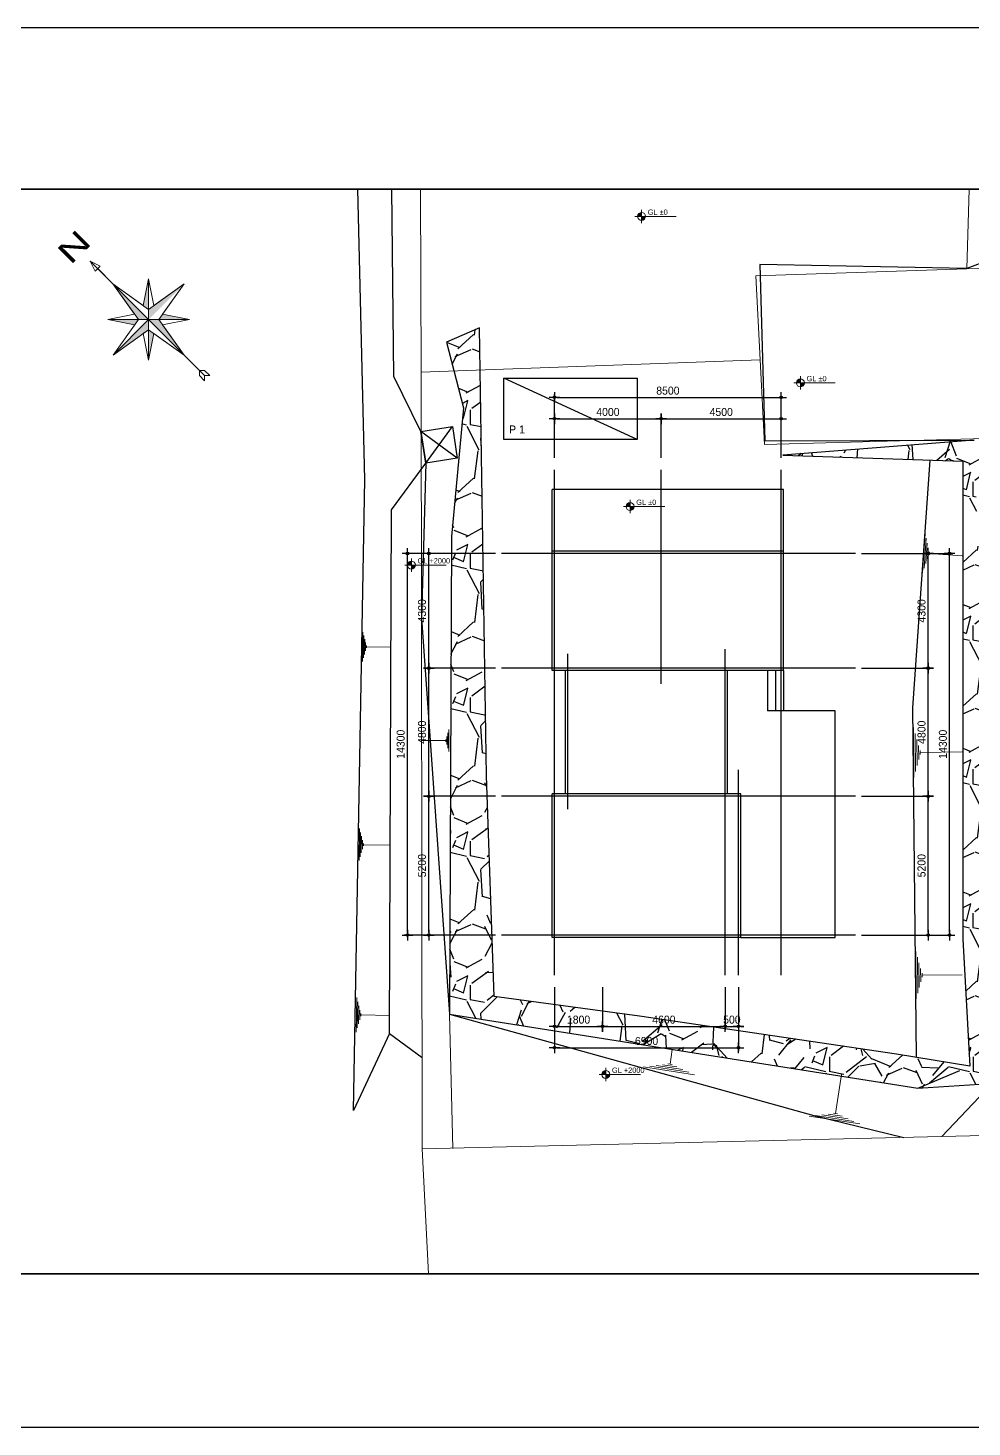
# Model space of a CAD drawing. Header units: millimetres. Extents: x 2237537 to 2823092, y 532110 to 734861.
# Drawn here: x 2569275 to 2604680, y 682425 to 734861 of the extents above; entities that cross this region are included whole.
import ezdxf
from ezdxf.lldxf.tags import DXFTag

# ---------------------------------------------------------------- set-up
doc = ezdxf.new("R2010")
doc.units = ezdxf.units.MM
doc.header["$LTSCALE"] = 300
doc.header["$MEASUREMENT"] = 0
doc.layers.get('0').update_dxf_attribs({"lineweight": 0})
for name, color, linetype in [('6', 6, 'Continuous'), ("A'_CWAL", 2, 'Continuous'), ('A-CAR', 9, 'Continuous'), ('CEN', 1, 'CEN'), ('DIM', 7, 'Continuous'), ('FORM', 4, 'Continuous'), ('LINE', 7, 'Continuous'), ('WID', 4, 'Continuous'), ('건물', 4, 'Continuous')]:
    doc.layers.add(name, color=color, linetype=linetype)
doc.layers.add('지적선', color=1, linetype='Continuous', lineweight=13)
doc.layers.add('타이틀글자', color=7, linetype='Continuous', lineweight=13)
doc.styles.add('RXHS', font='Expo M.ttf')
doc.styles.get("Standard").update_dxf_attribs({"font": 'Expo M.ttf'})
doc.styles.add('울릉도', font='Expo M.ttf')
doc.styles.add('휴먼세엑스포', font='Dotum.ttf')
tags = doc.linetypes.add('CEN', pattern=[62, 60, -1, 0, -1]).pattern_tags.tags
tags[10:11] = [DXFTag(74, 4), DXFTag(75, 0), DXFTag(340, '0'), DXFTag(46, 1.0), DXFTag(50, 0.0), DXFTag(44, 0.0), DXFTag(45, 0.0)]
tags[8:9] = [DXFTag(74, 4), DXFTag(75, 0), DXFTag(340, '0'), DXFTag(46, 1.0), DXFTag(50, 0.0), DXFTag(44, 0.0), DXFTag(45, 0.0)]
tags[6:7] = [DXFTag(74, 4), DXFTag(75, 0), DXFTag(340, '0'), DXFTag(46, 1.0), DXFTag(50, 0.0), DXFTag(44, 0.0), DXFTag(45, 0.0)]
tags[4:5] = [DXFTag(74, 4), DXFTag(75, 0), DXFTag(340, '0'), DXFTag(46, 1.0), DXFTag(50, 0.0), DXFTag(44, 0.0), DXFTag(45, 0.0)]
doc.dimstyles.new('CPDIM1', dxfattribs={"dimtxt": 3, "dimasz": 1, "dimexe": 1.25, "dimexo": 1, "dimgap": 1, "dimtad": 1, "dimdec": 0, "dimzin": 1, "dimdsep": 46, "dimtxsty": '휴먼세엑스포', "dimblk1": 'Z_DOT', "dimblk2": 'Z_DOT', "dimsah": 1, "dimcen": 2.5, "dimadec": 0, "dimazin": 0, "dimtfac": 1, "dimtdec": 0, "dimtix": 1, "dimtmove": 2, "dimatfit": 3, "dimldrblk": 'Z_DOT', "dimfxl": 1, "dimtolj": 1, "dimtzin": 1, "dimarcsym": 0})

# ---------------------------------------------------------------- blocks, each defined once
blk = doc.blocks.new('Z_DOT')
at = {"layer": 'DIM', "color": 7}
for p, q in [((-2, 0), (2, 0)), ((0, -2), (0, 2))]:
    blk.add_line(p, q, dxfattribs=at)
for radius in [0.5, 0.25]:
    blk.add_circle((0, 0), radius, dxfattribs=at)
blk = doc.blocks.new('*D315')
at = {"layer": 'DEFPOINTS', "color": 0}
for p in [(2584303, 706065), (2586903, 706065), (2586903, 700865)]:
    blk.add_point(p, dxfattribs=at)
at = {"layer": 'DIM', "color": 0, "lineweight": -2}
for p, q in [((2586803, 706065), (2584178, 706065)), ((2584303, 700965), (2584303, 705965)), ((2586803, 700865), (2584178, 700865))]:
    blk.add_line(p, q, dxfattribs=at)
at = {"layer": 'DIM', "color": 0, "lineweight": -2, "xscale": 100, "yscale": 100, "zscale": 100}
for p, rotation in [((2584303, 706065), 90), ((2584303, 700865), 270)]:
    blk.add_blockref('Z_DOT', p, dxfattribs=dict(at, rotation=rotation))
at = {"layer": 'DIM', "color": 0, "insert": (2584053, 703465), "char_height": 300, "attachment_point": 5, "rotation": 90, "style": '휴먼세엑스포'}
blk.add_mtext('\\A1;5200', dxfattribs=at)
blk = doc.blocks.new('*D316')
at = {"layer": 'DEFPOINTS', "color": 0}
for p in [(2583503, 715165), (2586903, 715165), (2586903, 700865)]:
    blk.add_point(p, dxfattribs=at)
at = {"layer": 'DIM', "color": 0, "lineweight": -2}
for p, q in [((2586803, 715165), (2583378, 715165)), ((2583503, 700965), (2583503, 715065)), ((2586803, 700865), (2583378, 700865))]:
    blk.add_line(p, q, dxfattribs=at)
at = {"layer": 'DIM', "color": 0, "lineweight": -2, "xscale": 100, "yscale": 100, "zscale": 100}
for p, rotation in [((2583503, 715165), 90), ((2583503, 700865), 270)]:
    blk.add_blockref('Z_DOT', p, dxfattribs=dict(at, rotation=rotation))
at = {"layer": 'DIM', "color": 0, "insert": (2583253, 708015), "char_height": 300, "attachment_point": 5, "rotation": 90, "style": '휴먼세엑스포'}
blk.add_mtext('\\A1;14300', dxfattribs=at)
blk = doc.blocks.new('*D317')
at = {"layer": 'DEFPOINTS', "color": 0}
for p in [(2589024, 699012), (2595924, 699012), (2595924, 696642)]:
    blk.add_point(p, dxfattribs=at)
at = {"layer": 'DIM', "color": 0, "lineweight": -2}
for p, q in [((2589024, 698912), (2589024, 696517)), ((2595924, 698912), (2595924, 696517)), ((2589124, 696642), (2595824, 696642))]:
    blk.add_line(p, q, dxfattribs=at)
at = {"layer": 'DIM', "color": 0, "lineweight": -2, "xscale": 100, "yscale": 100, "zscale": 100, "rotation": 180}
blk.add_blockref('Z_DOT', (2589024, 696642), dxfattribs=at)
at = {"layer": 'DIM', "color": 0, "lineweight": -2, "xscale": 100, "yscale": 100, "zscale": 100}
blk.add_blockref('Z_DOT', (2595924, 696642), dxfattribs=at)
at = {"layer": 'DIM', "color": 0, "insert": (2592474, 696892), "char_height": 300, "attachment_point": 5, "style": '휴먼세엑스포'}
blk.add_mtext('\\A1;6900', dxfattribs=at)
blk = doc.blocks.new('*D318')
at = {"layer": 'DEFPOINTS', "color": 0}
for p in [(2589024, 699012), (2590824, 699012), (2590824, 697442)]:
    blk.add_point(p, dxfattribs=at)
at = {"layer": 'DIM', "color": 0, "lineweight": -2}
for p, q in [((2589024, 698912), (2589024, 697317)), ((2590824, 698912), (2590824, 697317)), ((2589124, 697442), (2590724, 697442))]:
    blk.add_line(p, q, dxfattribs=at)
at = {"layer": 'DIM', "color": 0, "lineweight": -2, "xscale": 100, "yscale": 100, "zscale": 100, "rotation": 180}
blk.add_blockref('Z_DOT', (2589024, 697442), dxfattribs=at)
at = {"layer": 'DIM', "color": 0, "lineweight": -2, "xscale": 100, "yscale": 100, "zscale": 100}
blk.add_blockref('Z_DOT', (2590824, 697442), dxfattribs=at)
at = {"layer": 'DIM', "color": 0, "insert": (2589924, 697692), "char_height": 300, "attachment_point": 5, "style": '휴먼세엑스포'}
blk.add_mtext('\\A1;1800', dxfattribs=at)
blk = doc.blocks.new('*D319')
at = {"layer": 'DEFPOINTS', "color": 0}
for p in [(2584303, 715165), (2586903, 715165), (2586903, 710865)]:
    blk.add_point(p, dxfattribs=at)
at = {"layer": 'DIM', "color": 0, "lineweight": -2}
for p, q in [((2586803, 715165), (2584178, 715165)), ((2584303, 710965), (2584303, 715065)), ((2586803, 710865), (2584178, 710865))]:
    blk.add_line(p, q, dxfattribs=at)
at = {"layer": 'DIM', "color": 0, "lineweight": -2, "xscale": 100, "yscale": 100, "zscale": 100}
for p, rotation in [((2584303, 715165), 90), ((2584303, 710865), 270)]:
    blk.add_blockref('Z_DOT', p, dxfattribs=dict(at, rotation=rotation))
at = {"layer": 'DIM', "color": 0, "insert": (2584053, 713015), "char_height": 300, "attachment_point": 5, "rotation": 90, "style": '휴먼세엑스포'}
blk.add_mtext('\\A1;4300', dxfattribs=at)
blk = doc.blocks.new('*D320')
at = {"layer": 'DEFPOINTS', "color": 0}
for p in [(2590824, 699012), (2595424, 699012), (2595424, 697442)]:
    blk.add_point(p, dxfattribs=at)
at = {"layer": 'DIM', "color": 0, "lineweight": -2}
for p, q in [((2590824, 698912), (2590824, 697317)), ((2595424, 698912), (2595424, 697317)), ((2590924, 697442), (2595324, 697442))]:
    blk.add_line(p, q, dxfattribs=at)
at = {"layer": 'DIM', "color": 0, "lineweight": -2, "xscale": 100, "yscale": 100, "zscale": 100, "rotation": 180}
blk.add_blockref('Z_DOT', (2590824, 697442), dxfattribs=at)
at = {"layer": 'DIM', "color": 0, "lineweight": -2, "xscale": 100, "yscale": 100, "zscale": 100}
blk.add_blockref('Z_DOT', (2595424, 697442), dxfattribs=at)
at = {"layer": 'DIM', "color": 0, "insert": (2593124, 697692), "char_height": 300, "attachment_point": 5, "style": '휴먼세엑스포'}
blk.add_mtext('\\A1;4600', dxfattribs=at)
blk = doc.blocks.new('*D321')
at = {"layer": 'DEFPOINTS', "color": 0}
for p in [(2595424, 699012), (2595924, 699012), (2595924, 697442)]:
    blk.add_point(p, dxfattribs=at)
at = {"layer": 'DIM', "color": 0, "lineweight": -2}
for p, q in [((2595424, 698912), (2595424, 697317)), ((2595924, 698912), (2595924, 697317)), ((2595324, 697442), (2595224, 697442)), ((2595424, 697442), (2595924, 697442)), ((2596024, 697442), (2596124, 697442))]:
    blk.add_line(p, q, dxfattribs=at)
at = {"layer": 'DIM', "color": 0, "lineweight": -2, "xscale": 100, "yscale": 100, "zscale": 100}
blk.add_blockref('Z_DOT', (2595424, 697442), dxfattribs=at)
at = {"layer": 'DIM', "color": 0, "lineweight": -2, "xscale": 100, "yscale": 100, "zscale": 100, "rotation": 180}
blk.add_blockref('Z_DOT', (2595924, 697442), dxfattribs=at)
at = {"layer": 'DIM', "color": 0, "insert": (2595674, 697692), "char_height": 300, "attachment_point": 5, "style": '휴먼세엑스포'}
blk.add_mtext('\\A1;500', dxfattribs=at)
blk = doc.blocks.new('*D322')
at = {"layer": 'DEFPOINTS', "color": 0}
for p in [(2597524, 721017), (2589024, 718646), (2597524, 718646)]:
    blk.add_point(p, dxfattribs=at)
at = {"layer": 'DIM', "color": 0, "lineweight": -2}
for p, q in [((2589024, 718746), (2589024, 721142)), ((2589124, 721017), (2597424, 721017)), ((2597524, 718746), (2597524, 721142))]:
    blk.add_line(p, q, dxfattribs=at)
at = {"layer": 'DIM', "color": 0, "lineweight": -2, "xscale": 100, "yscale": 100, "zscale": 100, "rotation": 180}
blk.add_blockref('Z_DOT', (2589024, 721017), dxfattribs=at)
at = {"layer": 'DIM', "color": 0, "lineweight": -2, "xscale": 100, "yscale": 100, "zscale": 100}
blk.add_blockref('Z_DOT', (2597524, 721017), dxfattribs=at)
at = {"layer": 'DIM', "color": 0, "insert": (2593274, 721267), "char_height": 300, "attachment_point": 5, "style": '휴먼세엑스포'}
blk.add_mtext('\\A1;8500', dxfattribs=at)
blk = doc.blocks.new('*D323')
at = {"layer": 'DEFPOINTS', "color": 0}
for p in [(2593024, 720217), (2589024, 718646), (2593024, 718646)]:
    blk.add_point(p, dxfattribs=at)
at = {"layer": 'DIM', "color": 0, "lineweight": -2}
for p, q in [((2589024, 718746), (2589024, 720342)), ((2589124, 720217), (2592924, 720217)), ((2593024, 718746), (2593024, 720342))]:
    blk.add_line(p, q, dxfattribs=at)
at = {"layer": 'DIM', "color": 0, "lineweight": -2, "xscale": 100, "yscale": 100, "zscale": 100, "rotation": 180}
blk.add_blockref('Z_DOT', (2589024, 720217), dxfattribs=at)
at = {"layer": 'DIM', "color": 0, "lineweight": -2, "xscale": 100, "yscale": 100, "zscale": 100}
blk.add_blockref('Z_DOT', (2593024, 720217), dxfattribs=at)
at = {"layer": 'DIM', "color": 0, "insert": (2591024, 720467), "char_height": 300, "attachment_point": 5, "style": '휴먼세엑스포'}
blk.add_mtext('\\A1;4000', dxfattribs=at)
blk = doc.blocks.new('*D324')
at = {"layer": 'DEFPOINTS', "color": 0}
for p in [(2597524, 720217), (2593024, 718646), (2597524, 718646)]:
    blk.add_point(p, dxfattribs=at)
at = {"layer": 'DIM', "color": 0, "lineweight": -2}
for p, q in [((2593024, 718746), (2593024, 720342)), ((2593124, 720217), (2597424, 720217)), ((2597524, 718746), (2597524, 720342))]:
    blk.add_line(p, q, dxfattribs=at)
at = {"layer": 'DIM', "color": 0, "lineweight": -2, "xscale": 100, "yscale": 100, "zscale": 100, "rotation": 180}
blk.add_blockref('Z_DOT', (2593024, 720217), dxfattribs=at)
at = {"layer": 'DIM', "color": 0, "lineweight": -2, "xscale": 100, "yscale": 100, "zscale": 100}
blk.add_blockref('Z_DOT', (2597524, 720217), dxfattribs=at)
at = {"layer": 'DIM', "color": 0, "insert": (2595274, 720467), "char_height": 300, "attachment_point": 5, "style": '휴먼세엑스포'}
blk.add_mtext('\\A1;4500', dxfattribs=at)
blk = doc.blocks.new('*D325')
at = {"layer": 'DEFPOINTS', "color": 0}
for p in [(2600437, 706065), (2603037, 706065), (2600437, 700865)]:
    blk.add_point(p, dxfattribs=at)
at = {"layer": 'DIM', "color": 0, "lineweight": -2}
for p, q in [((2600537, 706065), (2603162, 706065)), ((2603037, 700965), (2603037, 705965)), ((2600537, 700865), (2603162, 700865))]:
    blk.add_line(p, q, dxfattribs=at)
at = {"layer": 'DIM', "color": 0, "lineweight": -2, "xscale": 100, "yscale": 100, "zscale": 100}
for p, rotation in [((2603037, 706065), 90), ((2603037, 700865), 270)]:
    blk.add_blockref('Z_DOT', p, dxfattribs=dict(at, rotation=rotation))
at = {"layer": 'DIM', "color": 0, "insert": (2602787, 703465), "char_height": 300, "attachment_point": 5, "rotation": 90, "style": '휴먼세엑스포'}
blk.add_mtext('\\A1;5200', dxfattribs=at)
blk = doc.blocks.new('*D326')
at = {"layer": 'DEFPOINTS', "color": 0}
for p in [(2600437, 715165), (2603837, 715165), (2600437, 700865)]:
    blk.add_point(p, dxfattribs=at)
at = {"layer": 'DIM', "color": 0, "lineweight": -2}
for p, q in [((2600537, 715165), (2603962, 715165)), ((2603837, 700965), (2603837, 715065)), ((2600537, 700865), (2603962, 700865))]:
    blk.add_line(p, q, dxfattribs=at)
at = {"layer": 'DIM', "color": 0, "lineweight": -2, "xscale": 100, "yscale": 100, "zscale": 100}
for p, rotation in [((2603837, 715165), 90), ((2603837, 700865), 270)]:
    blk.add_blockref('Z_DOT', p, dxfattribs=dict(at, rotation=rotation))
at = {"layer": 'DIM', "color": 0, "insert": (2603587, 708015), "char_height": 300, "attachment_point": 5, "rotation": 90, "style": '휴먼세엑스포'}
blk.add_mtext('\\A1;14300', dxfattribs=at)
blk = doc.blocks.new('*D327')
at = {"layer": 'DEFPOINTS', "color": 0}
for p in [(2600437, 715165), (2603037, 715165), (2600437, 710865)]:
    blk.add_point(p, dxfattribs=at)
at = {"layer": 'DIM', "color": 0, "lineweight": -2}
for p, q in [((2600537, 715165), (2603162, 715165)), ((2603037, 710965), (2603037, 715065)), ((2600537, 710865), (2603162, 710865))]:
    blk.add_line(p, q, dxfattribs=at)
at = {"layer": 'DIM', "color": 0, "lineweight": -2, "xscale": 100, "yscale": 100, "zscale": 100}
for p, rotation in [((2603037, 715165), 90), ((2603037, 710865), 270)]:
    blk.add_blockref('Z_DOT', p, dxfattribs=dict(at, rotation=rotation))
at = {"layer": 'DIM', "color": 0, "insert": (2602787, 713015), "char_height": 300, "attachment_point": 5, "rotation": 90, "style": '휴먼세엑스포'}
blk.add_mtext('\\A1;4300', dxfattribs=at)
blk = doc.blocks.new('*D328')
at = {"layer": 'DEFPOINTS', "color": 0}
for p in [(2600437, 710865), (2603037, 710865), (2600437, 706065)]:
    blk.add_point(p, dxfattribs=at)
at = {"layer": 'DIM', "color": 0, "lineweight": -2}
for p, q in [((2600537, 710865), (2603162, 710865)), ((2603037, 706165), (2603037, 710765)), ((2600537, 706065), (2603162, 706065))]:
    blk.add_line(p, q, dxfattribs=at)
at = {"layer": 'DIM', "color": 0, "lineweight": -2, "xscale": 100, "yscale": 100, "zscale": 100}
for p, rotation in [((2603037, 710865), 90), ((2603037, 706065), 270)]:
    blk.add_blockref('Z_DOT', p, dxfattribs=dict(at, rotation=rotation))
at = {"layer": 'DIM', "color": 0, "insert": (2602787, 708465), "char_height": 300, "attachment_point": 5, "rotation": 90, "style": '휴먼세엑스포'}
blk.add_mtext('\\A1;4800', dxfattribs=at)
blk = doc.blocks.new('*D329')
at = {"layer": 'DEFPOINTS', "color": 0}
for p in [(2584303, 710865), (2586903, 710865), (2586903, 706065)]:
    blk.add_point(p, dxfattribs=at)
at = {"layer": 'DIM', "color": 0, "lineweight": -2}
for p, q in [((2586803, 710865), (2584178, 710865)), ((2584303, 706165), (2584303, 710765)), ((2586803, 706065), (2584178, 706065))]:
    blk.add_line(p, q, dxfattribs=at)
at = {"layer": 'DIM', "color": 0, "lineweight": -2, "xscale": 100, "yscale": 100, "zscale": 100}
for p, rotation in [((2584303, 710865), 90), ((2584303, 706065), 270)]:
    blk.add_blockref('Z_DOT', p, dxfattribs=dict(at, rotation=rotation))
at = {"layer": 'DIM', "color": 0, "insert": (2584053, 708465), "char_height": 300, "attachment_point": 5, "rotation": 90, "style": '휴먼세엑스포'}
blk.add_mtext('\\A1;4800', dxfattribs=at)
blk = doc.blocks.new('FORM')
at = {"layer": 'FORM', "flags": 128}
blk.add_lwpolyline([(162564, 26543), (159542, 26543), (159542, 23521), (162564, 23521), (162564, 58478), (159542, 58478), (159542, 55456), (162564, 55456), (162564, 58478), (115719, 58478), (115719, 55456), (118742, 55456), (118742, 58478), (115719, 58478), (115719, 23521), (118742, 23521), (118742, 26543), (115719, 26543), (115719, 23521), (162564, 23521)], dxfattribs=at)
at = {"layer": 'FORM', "const_width": 37.8}
blk.add_lwpolyline([(120245, 27347), (120245, 54452), (159038, 54452), (159038, 27347)], close=True, dxfattribs=at)

msp = doc.modelspace()

# ---------------------------------------------------------------- hatches: boundary and pattern name
at = {"ltscale": 10000}
h = msp.add_hatch(color=256, dxfattribs=at)
h.paths.add_polyline_path([(2592287.3, 727797.8), (2592287.3, 727947.8, 0.4142136), (2592137.3, 727797.8)])
h.paths.add_polyline_path([(2592287.3, 727647.8, 0.4142136), (2592437.3, 727797.8), (2592287.3, 727797.8)])
h = msp.add_hatch(color=1)
h.dxf.hatch_style = 2
h.paths.add_polyline_path([(2573800, 725458.9), (2573599.8, 724456.7), (2573800.2, 724313.6)])
h.paths.add_polyline_path([(2575136.2, 725268.2), (2573800.2, 724313.6), (2573800.3, 723931.8)])
h.paths.add_polyline_path([(2574325.2, 724132.3), (2574182, 723931.9), (2575327.3, 723932.1)])
h.paths.add_polyline_path([(2574182, 723931.9), (2573800.3, 723931.8), (2575136.7, 722595.9)])
h.paths.add_polyline_path([(2574000.8, 723406.9), (2573800.3, 723550.1), (2573800.5, 722404.8)])
h.paths.add_polyline_path([(2573800.3, 723550.1), (2573800.3, 723931.8), (2572464.3, 722595.4)])
h.paths.add_polyline_path([(2573275.4, 723731.3), (2573418.5, 723931.8), (2572273.2, 723931.6)])
h.paths.add_polyline_path([(2572463.9, 725267.8), (2573418.5, 723931.8), (2573800.3, 723931.8)])
h = msp.add_hatch(color=1)
h.dxf.hatch_style = 2
h.paths.add_polyline_path([(2575136.2, 725268.2), (2573800.2, 724313.6), (2573800.3, 723931.8)])
h = msp.add_hatch(color=256, dxfattribs=at)
h.paths.add_polyline_path([(2598241.8, 721560.7), (2598241.8, 721710.7, 0.4142136), (2598091.8, 721560.7)])
h.paths.add_polyline_path([(2598241.8, 721410.7, 0.4142136), (2598391.8, 721560.7), (2598241.8, 721560.7)])
h = msp.add_hatch(color=256, dxfattribs=at)
h.paths.add_polyline_path([(2591855.6, 716924.6), (2591855.6, 717074.6, 0.4142136), (2591705.6, 716924.6)])
h.paths.add_polyline_path([(2591855.6, 716774.6, 0.4142136), (2592005.6, 716924.6), (2591855.6, 716924.6)])
h = msp.add_hatch(color=256, dxfattribs=at)
h.paths.add_polyline_path([(2583652.7, 714732.5), (2583652.7, 714882.5, 0.4142136), (2583502.7, 714732.5)])
h.paths.add_polyline_path([(2583652.7, 714582.5, 0.4142136), (2583802.7, 714732.5), (2583652.7, 714732.5)])
h = msp.add_hatch(color=256, dxfattribs=at)
h.paths.add_polyline_path([(2590943, 695638.7), (2590943, 695788.7, 0.4142136), (2590793, 695638.7)])
h.paths.add_polyline_path([(2590943, 695488.7, 0.4142136), (2591093, 695638.7), (2590943, 695638.7)])
at = {"layer": 'LINE'}
h = msp.add_hatch(dxfattribs=at)
h.set_pattern_fill('GRAVEL', color=142, scale=150000, angle=45.00931, style=0)
h.set_pattern_definition([(273.022113, (3172410.14, 554335.7), (2701.5333, -45798.92095), [512.582, -50745.756]), (229.97901, (3172437.16, 553823.84), (29629.226217, 35027.849136), [879.608, -87081.004]), (177.519707, (3171871.52, 553150.23), (56576.066075, -2684.93579), [620.223, -61402.057]), (312.28301, (3171494.63, 551425.95), (-51196.65541, 56567.27514), [801.008, -79299.613]), (337.843008, (3172033.54, 550833.35), (-45802.43255, 18851.08033), [785.451, -77759.711]), (42.28301, (3172760.99, 550537.11), (-56567.26918, -51196.648823), [801.008, -79299.604]), (82.703513, (3173353.6, 551076.03), (-8072.20512, -61965.08392), [1059.291, -104869.66]), (117.264612, (3173488.13, 552126.74), (-40423.83559, 78121.72622), [1000.08, -99007.965]), (166.438907, (3173030, 553015.71), (-56577.77277, 13461.14884), [803.72, -79568.26]), (220.24571, (3172248.68, 553204.17), (32324.49721, 26946.02419), [917.57, -44960.852]), (267.406713, (3171548.32, 552611.36), (-2684.04434, -61964.173003), [1186.617, -117475.212]), (183.82341, (3174188.28, 554066.6), (-35022.5273, -2699.77888), [405.008, -40095.904]), (216.47851, (3173784.17, 554039.58), (40406.29923, 29641.34507), [770.523, -76281.904]), (270.0093, (3173164.6, 553581.5), (2694.513, -2693.638), [538.814, -4849.336]), (248.20791, (3172652.7, 553716.1), (8079.18757, 18859.9215), [290.162, -28725.902]), (336.81071, (3172545, 553446.7), (-10777.1913, 5386.407), [410.35, -20107.203]), (75.97311, (3172922.2, 553285.1), (2691.8747, 13470.8187), [666.48, -21549.452]), (206.5744, (3173083.7, 553931.7), (8081.7918, 2695.3964), [481.93, -11566.35]), (61.39881, (3170982.68, 551883.86), (18852.87825, 35026.06345), [675.132, -66838.204]), (115.35551, (3171305.87, 552476.61), (18865.09659, -40408.02107), [566.399, -56073.308]), (338.20791, (3172544.8, 554470.43), (-18859.92243, 8079.18976), [580.32, -28435.804]), (28.61981, (3173083.67, 554255), (-35019.93468, -18864.260224), [675.132, -66838.204]), (24.45331, (3172653.28, 550213.8), (-18857.236, -8085.3178), [651.053, -31901.552]), (339.78441, (3173245.93, 550483.3), (-43107.81577, 16157.47837), [545.508, -54005.408]), (111.81071, (3175266.27, 551803.74), (-8085.31854, 18857.2958), [580.32, -28435.804]), (62.36331, (3175050.66, 552342.52), (-24239.26719, -45803.2346), [638.675, -63228.604]), (114.45331, (3173946.4, 550483.43), (8085.32, -18857.23694), [325.527, -32227.205]), (146.31921, (3175104.66, 551642.1), (-13471.6514, 8080.022), [194.273, -19233.003]), (210.9731, (3174943, 551749.8), (10775.4335, 5389.915), [785.45, -14923.576]), (231.01831, (3174269.54, 551345.58), (24241.843164, 29638.74042), [727.9, -72062.104]), (348.6994, (3173164.7, 553042.7), (-8082.6649, 2692.7581), [549.486, -13187.672]), (38.16651, (3173703.53, 552935), (51180.93882, 40419.465717), [959.336, -94974.005]), (105.95471, (3174457.77, 553527.8), (8087.02853, -29633.46508), [392.262, -38834.105]), (135.0093, (3174350, 553905), (-5388.154, -0.875), [228.6, -3581.4]), (165.265707, (3174134.83, 551372.5), (29636.12937, -8077.43086), [529.3, -52400.857]), (93.022113, (3173622.94, 551507.12), (-2701.5333, 45798.92095), [1025.165, -50233.206]), (45.0093, (3173569, 552531), (-0.876, 5388.154), [990.6, -2819.4]), (10.314107, (3174269.23, 553231.44), (-45797.9518, -8089.62217), [602.415, -59638.955]), (299.06391, (3174861.9, 553339.3), (8084.4397, -13469.10513), [554.744, -27182.554]), (252.655313, (3175131.4, 552854.4), (-24233.959016, -78132.172943), [903.218, -89418.756]), (220.43541, (3174862.13, 551992.26), (-37711.819124, -32335.072687), [955.544, -94598.705]), (220.43541, (3174862.13, 551992.26), (-37711.819124, -32335.072687), [955.544, -94598.705])])
h.paths.add_polyline_path([(2586276, 719389.7), (2585488, 719341.4), (2585155.1, 715804.6), (2585086.3, 697900), (2602643, 695122.2), (2604599.7, 695947.8), (2601843.5, 696401.5), (2592206.3, 697823), (2586753.8, 698562.1), (2586474.6, 706826)])
h.paths.add_polyline_path([(2604599.7, 695947.8), (2604575.5, 695253.2), (2604977.1, 695280.4), (2605644.7, 695530.2), (2605644.7, 696053.9)])
h.paths.add_polyline_path([(2605644.7, 696053.9), (2605644.7, 695530.2), (2607565.2, 696248.9)])
h.paths.add_polyline_path([(2604599.7, 695947.8), (2602643, 695122.2), (2604575.5, 695253.2)], flags=17)
h.paths.add_polyline_path([(2597584.5, 718849.1), (2597584.5, 718848.4), (2604332.7, 718621), (2604361.7, 719409.4), (2604265.8, 719409.1)], flags=17)
h.paths.add_polyline_path([(2604361.7, 719409.4), (2604332.7, 718621), (2604730.4, 718606.3), (2604760, 719410.8)], flags=17)
h.paths.add_polyline_path([(2586209.2, 723616.1), (2584966.9, 723087.5), (2585608.7, 720623.2), (2585488, 719341.4), (2586276, 719389.7)])
h.paths.add_polyline_path([(2605452.7, 696776), (2605425.3, 696031.6), (2607563.8, 696248.7), (2607589.8, 696956.4)])
h.paths.add_polyline_path([(2604599.7, 695947.8), (2605425.3, 696031.6), (2605452.7, 696776), (2605452.7, 700803.4), (2604816.3, 717899.3), (2605452.7, 718186.1), (2605452.7, 719385.3), (2604760, 719410.8), (2604730.4, 718606.3), (2604332.7, 718621), (2604332.7, 700708.8)])
h.paths.add_polyline_path([(2620584.1, 697570.7), (2620584.1, 698275.8), (2607589.8, 696956.4), (2607563.8, 696248.7)])

# ---------------------------------------------------------------- linework, layer by layer
at = {"ltscale": 10000}
for p, q in [((2592287.3, 727547.8), (2592287.3, 728047.8)), ((2592037.3, 727797.8), (2593588.4, 727797.8)), ((2597991.8, 721560.7), (2599542.9, 721560.7)), ((2598241.8, 721310.7), (2598241.8, 721810.7)), ((2591605.6, 716924.6), (2593156.8, 716924.6)), ((2591855.6, 716674.6), (2591855.6, 717174.6)), ((2583402.7, 714732.5), (2584953.8, 714732.5)), ((2583652.7, 714482.5), (2583652.7, 714982.5)), ((2590943, 695388.7), (2590943, 695888.7)), ((2590693, 695638.7), (2592244.1, 695638.7))]:
    msp.add_line(p, q, dxfattribs=at)
at = {"color": 1}
for p, q in [((2571604.8, 726126.6), (2571795.7, 725744.9)), ((2571986.6, 725935.8), (2571604.8, 726126.6)), ((2575423, 722309.6), (2571604.8, 726126.6)), ((2571795.7, 725744.9), (2571986.6, 725935.8)), ((2572463.9, 725267.8), (2573418.5, 723931.8)), ((2573800.2, 724313.6), (2572463.9, 725267.8)), ((2573599.8, 724456.7), (2573800, 725458.9)), ((2573800, 725458.9), (2574000.6, 724456.8)), ((2573800.2, 724313.6), (2573800, 725458.9)), ((2575136.2, 725268.2), (2573800.2, 724313.6)), ((2574182, 723931.9), (2575136.2, 725268.2)), ((2573800.2, 724313.6), (2573800.3, 723931.8)), ((2573800.3, 723931.8), (2573800.2, 724313.6)), ((2572273.2, 723931.6), (2573275.3, 724132.2)), ((2573418.5, 723931.8), (2572273.2, 723931.6)), ((2573275.4, 723731.3), (2572273.2, 723931.6)), ((2573418.5, 723931.8), (2572464.3, 722595.4)), ((2573418.5, 723931.8), (2573800.3, 723931.8)), ((2573800.3, 723931.8), (2573418.5, 723931.8)), ((2574182, 723931.9), (2573800.3, 723931.8)), ((2573800.3, 723931.8), (2574182, 723931.9)), ((2573800.3, 723550.1), (2573800.3, 723931.8)), ((2573800.3, 723931.8), (2573800.3, 723550.1)), ((2574182, 723931.9), (2575327.3, 723932.1)), ((2575136.7, 722595.9), (2574182, 723931.9)), ((2574325.2, 724132.3), (2575327.3, 723932.1)), ((2575327.3, 723932.1), (2574325.2, 723731.5)), ((2572464.3, 722595.4), (2573800.3, 723550.1)), ((2573800.5, 722404.8), (2573599.9, 723406.9)), ((2573800.3, 723550.1), (2575136.7, 722595.9)), ((2573800.5, 722404.8), (2573800.3, 723550.1)), ((2574000.8, 723406.9), (2573800.5, 722404.8)), ((2575423, 722309.6), (2575709.4, 722023.3)), ((2575709.4, 722023.3), (2575900.3, 721832.5)), ((2575900.3, 722023.3), (2575709.4, 722023.3)), ((2575709.4, 722023.3), (2575709.4, 721832.4)), ((2575709.4, 721832.4), (2575900.4, 721641.6)), ((2576091.2, 721832.5), (2575900.3, 722023.3)), ((2575900.3, 721832.5), (2576091.2, 721832.5)), ((2575900.4, 721641.6), (2575900.3, 721832.5))]:
    msp.add_line(p, q, dxfattribs=at)
at = {"color": 142}
for p, q in [((2602822.2, 714437.5), (2602927.2, 715915.5)), ((2602882.8, 714611.5), (2602962.7, 715734.7)), ((2602943.5, 714785.4), (2602998.1, 715554)), ((2603004.1, 714959.4), (2603033.5, 715373.2)), ((2603062.6, 715103.7), (2603071, 715222)), ((2603066.8, 715162.9), (2604304.6, 715074.9)), ((2602503.1, 706771.9), (2602483, 708644.3)), ((2602561.6, 706997.2), (2602546.3, 708420.2)), ((2602620, 707222.6), (2602609.6, 708196.2)), ((2602678.5, 707447.9), (2602672.8, 707972.2)), ((2602737.3, 707635.8), (2602735.7, 707785.6)), ((2602736.5, 707710.7), (2604304.6, 707727.5)), ((2602589.4, 698468.1), (2602570.3, 700250.8)), ((2602645, 698682.6), (2602630.5, 700037.5)), ((2602700.7, 698897.2), (2602690.7, 699824.2)), ((2602756.3, 699111.7), (2602751, 699610.9)), ((2602812.3, 699290.6), (2602810.8, 699433.2)), ((2602811.6, 699361.9), (2604304.6, 699378))]:
    msp.add_line(p, q, dxfattribs=at)
at = {"color": 251}
for p, q in [((2581819, 711121.6), (2581838.3, 712222.1)), ((2581857.1, 711253), (2581871.7, 712089.4)), ((2581895.1, 711384.4), (2581905.2, 711956.7)), ((2581933.2, 711515.9), (2581938.6, 711824)), ((2581970.9, 711625.3), (2581972.5, 711713.3)), ((2581971.7, 711669.3), (2582893.4, 711653.1)), ((2585020.7, 708437.3), (2585018.5, 707871.6)), ((2585056.6, 708567.7), (2585053.4, 707740.9)), ((2584948.9, 708154.7), (2584037.8, 708158.2)), ((2584949.1, 708198.2), (2584948.7, 708111.2)), ((2584984.8, 708306.9), (2584983.7, 708002.3)), ((2581691.2, 703652.5), (2581712.3, 704854.8)), ((2581732.8, 703796.1), (2581748.9, 704709.8)), ((2581774.4, 703939.7), (2581785.4, 704564.9)), ((2581816, 704083.3), (2581821.9, 704419.9)), ((2581857.2, 704202.8), (2581858.9, 704299)), ((2581858.1, 704250.9), (2582865, 704233.2)), ((2581581.3, 697227.9), (2581604, 698517.8)), ((2581626, 697382), (2581643.2, 698362.3)), ((2581670.6, 697536), (2581682.4, 698206.8)), ((2581715.2, 697690.1), (2581721.6, 698051.2)), ((2581759.4, 697818.3), (2581761.2, 697921.5)), ((2581760.3, 697869.9), (2582840.6, 697851)), ((2593353.2, 696023), (2593438.2, 696578.6)), ((2594276.9, 695625.7), (2592352.8, 695920.1)), ((2594055.6, 695723.5), (2592593.3, 695947.3)), ((2593834.3, 695821.4), (2592833.8, 695974.5)), ((2593613, 695919.3), (2593074.2, 696001.7)), ((2593430.1, 696011.2), (2593276.2, 696034.8)), ((2599560.3, 694176.1), (2599784.1, 695639.1)), ((2600468.5, 693785.5), (2598576.7, 694074.9)), ((2600250.9, 693881.7), (2598813.2, 694101.7)), ((2600033.3, 693977.9), (2599049.6, 694128.4)), ((2599815.7, 694074.1), (2599286, 694155.2)), ((2599635.9, 694164.5), (2599484.6, 694187.7))]:
    msp.add_line(p, q, dxfattribs=at)
at = {"color": 6}
for points in [[(2575900.4, 721641.6), (2575709.4, 721832.4), (2575709.4, 722023.3), (2575423, 722309.6), (2575136.7, 722595.9), (2574000.8, 723406.9), (2573800.5, 722404.8), (2573599.9, 723406.9), (2573800.3, 723550.1), (2573800.3, 723931.8), (2573418.5, 723931.8), (2572273.2, 723931.6), (2573275.3, 724132.2), (2572463.9, 725267.8), (2571891.1, 725840.4), (2571795.7, 725744.9), (2571604.8, 726126.6), (2571986.6, 725935.8), (2571891.1, 725840.4), (2572463.9, 725267.8), (2573599.8, 724456.7), (2573800, 725458.9), (2574000.6, 724456.8), (2575136.2, 725268.2), (2574325.2, 724132.3), (2575327.3, 723932.1), (2574325.2, 723731.5), (2575136.7, 722595.9), (2575423, 722309.6), (2575709.4, 722023.3), (2575900.3, 722023.3), (2576091.2, 721832.5), (2575900.3, 721832.5)], [(2572464.3, 722595.4), (2573800.3, 723931.8), (2573418.5, 723931.8)]]:
    msp.add_lwpolyline(points, close=True, dxfattribs=at)
at = {"color": 3, "linetype": 'ByBlock'}
for points in [[(2585086.3, 697900), (2585208.5, 692869.5)], [(2605644.5, 695530.2), (2603547.5, 693315.1)]]:
    msp.add_lwpolyline(points, dxfattribs=at)
at = {"ltscale": 10000}
for centre in [(2592287.3, 727797.8), (2598241.8, 721560.7), (2591855.6, 716924.6), (2583652.7, 714732.5), (2590943, 695638.7)]:
    msp.add_circle(centre, 150, dxfattribs=at)
at = {"layer": '6'}
for p, q in [((2597613.5, 717565), (2588933.5, 717565)), ((2588933.5, 715255), (2588933.5, 717565)), ((2597613.5, 715255), (2597613.5, 717565)), ((2597013.5, 710775), (2597013.5, 709263.8)), ((2597313.5, 710775), (2597313.5, 709263.8)), ((2597613.5, 710775), (2597613.5, 709263.8)), ((2599553, 709263.8), (2597013.5, 709263.8)), ((2599553, 700775), (2599553, 709263.8)), ((2596013.5, 700775), (2599553, 700775))]:
    msp.add_line(p, q, dxfattribs=at)
at = {"layer": "A'_CWAL"}
for p, q in [((2597613.5, 715255), (2588933.5, 715255)), ((2588933.5, 710775), (2588933.5, 715255)), ((2597613.5, 710775), (2597613.5, 715255)), ((2597613.5, 710775), (2588933.5, 710775)), ((2588933.5, 700775), (2588933.5, 706155)), ((2596013.5, 706155), (2588933.5, 706155)), ((2596013.5, 700775), (2596013.5, 706155)), ((2596013.5, 700775), (2588933.5, 700775))]:
    msp.add_line(p, q, dxfattribs=at)
at = {"layer": 'A-CAR', "linetype": 'ByBlock'}
msp.add_line((2592118.7, 719435), (2587118.7, 721735), dxfattribs=at)
msp.add_lwpolyline([(2592118.7, 719435), (2587118.7, 719435), (2587118.7, 721735), (2592118.7, 721735), (2592118.7, 719435)], dxfattribs=at)
at = {"layer": 'CEN'}
for p, q in [((2589023.5, 699355.8), (2589023.5, 718303)), ((2593023.5, 710275.7), (2593023.5, 718303)), ((2597523.5, 699355.8), (2597523.5, 718303)), ((2600308.7, 715165), (2587031.3, 715165)), ((2595423.5, 699355.8), (2595423.5, 711582.8)), ((2589523.5, 705579.5), (2589523.5, 711407.2)), ((2600308.7, 710865), (2587031.3, 710865)), ((2595923.5, 699355.8), (2595923.5, 707056.9)), ((2600308.7, 706065), (2587031.3, 706065)), ((2600308.7, 700865), (2587031.3, 700865))]:
    msp.add_line(p, q, dxfattribs=at)
at = {"layer": 'LINE', "color": 142}
for p, q in [((2581902.7, 717932.2), (2581640, 728821.8)), ((2582994.4, 721804.1), (2582925, 728821.8)), ((2586209.2, 723616.1), (2584966.9, 723087.5)), ((2586474.6, 706826), (2586209.2, 723616.1)), ((2584966.9, 723087.5), (2585608.7, 720623.2)), ((2584005.8, 719736), (2582994.4, 721804.1)), ((2585608.7, 720623.2), (2585155.1, 715804.6)), ((2604760, 719410.8), (2597578.3, 718848.6)), ((2582913, 716796.6), (2584191.5, 718550.5)), ((2584191.5, 718550.5), (2584031, 712745.2)), ((2597578.3, 718848.6), (2604332.7, 718621)), ((2603102.2, 718662.4), (2602442.3, 709378.2)), ((2604332.7, 718621), (2604332.7, 700708.8)), ((2581487.8, 694288.1), (2581902.7, 717932.2)), ((2582838, 697175.8), (2582913, 716796.6)), ((2585155.1, 715804.6), (2585086.3, 697900)), ((2584031, 712745.2), (2585086.3, 697900)), ((2602442.3, 709378.2), (2602583, 696279.8)), ((2586753.8, 698562.1), (2586474.6, 706826)), ((2604332.7, 700708.8), (2604599.7, 695947.8)), ((2592206.3, 697823), (2586753.8, 698562.1)), ((2585086.3, 697900), (2598743.3, 694097.3)), ((2585086.3, 697900), (2602643, 695122.2)), ((2601843.5, 696401.5), (2592206.3, 697823)), ((2582838, 697175.8), (2581487.8, 694288.1)), ((2582838, 697175.8), (2584055.3, 696273.1)), ((2604599.7, 695947.8), (2601843.5, 696401.5)), ((2602643, 695122.2), (2604224.2, 695789.3)), ((2602643, 695122.2), (2604977.1, 695280.4)), ((2598743.3, 694097.3), (2602120.3, 693281))]:
    msp.add_line(p, q, dxfattribs=at)
at = {"layer": 'LINE', "color": 251}
for p, q in [((2596722.1, 726002), (2596909.7, 719383.6)), ((2604488.6, 725845.1), (2596722.1, 726002)), ((2605345.2, 726171.8), (2604488.6, 725845.1)), ((2596909.7, 719383.6), (2604760, 719410.8))]:
    msp.add_line(p, q, dxfattribs=at)
at = {"layer": 'LINE'}
msp.add_line((2584005.9, 719735.6), (2584191.5, 718550.9), dxfattribs=at)
at = {"layer": 'WID'}
for p, q in [((2589433.5, 706155), (2589433.5, 710775)), ((2595513.5, 706155), (2595513.5, 710775))]:
    msp.add_line(p, q, dxfattribs=at)
at = {"layer": '건물', "color": 251, "linetype": 'ByBlock'}
for p, q in [((2596722.1, 726002), (2596909.7, 719383.6)), ((2604488.6, 725845.1), (2596722.1, 726002)), ((2596722.1, 726002), (2596909.7, 719383.6)), ((2604488.6, 725845.1), (2596722.1, 726002)), ((2605345.2, 726171.8), (2604488.6, 725845.1)), ((2605345.2, 726171.8), (2604488.6, 725845.1)), ((2596909.7, 719383.6), (2604760, 719410.8)), ((2596909.7, 719383.6), (2604760, 719410.8))]:
    msp.add_line(p, q, dxfattribs=at)
at = {"layer": '건물', "color": 4, "linetype": 'ByBlock'}
for p, q in [((2584005.8, 719736), (2585191.4, 719921.7)), ((2585377.1, 718736.2), (2584005.8, 719736)), ((2584191.5, 718550.5), (2584005.8, 719736)), ((2584191.5, 718550.5), (2585191.4, 719921.7)), ((2585191.4, 719921.7), (2585377.1, 718736.2)), ((2585377.1, 718736.2), (2584191.5, 718550.5))]:
    msp.add_line(p, q, dxfattribs=at)
at = {"layer": '건물', "color": 6, "linetype": 'ByBlock'}
msp.add_line((2585191.4, 719921.7), (2585377.1, 718736.2), dxfattribs=at)
at = {"layer": '지적선'}
for p, q in [((2584017.4, 721958.6), (2596731.1, 722428.8)), ((2596731.1, 722428.8), (2596893.6, 719247.5)), ((2584060.3, 692845.6), (2584017.4, 721958.6)), ((2596893.6, 719247.5), (2605644.7, 719485.1)), ((2605644.7, 693366), (2584060.3, 692845.6))]:
    msp.add_line(p, q, dxfattribs=at)
for points in [[(2604573, 728821.8), (2604488.1, 725836.3), (2596570.6, 725565.6), (2596730.9, 722428.9), (2584017.2, 721958.8), (2583990.3, 728821.8)], [(2583990.3, 728821.8), (2584017.2, 721958.8), (2584060.1, 692845.8), (2584293.5, 688164)], [(2620584.1, 720019.4), (2605644.5, 719485.3), (2596893.4, 719247.7), (2596730.9, 722428.9), (2596570.6, 725565.6), (2604488.1, 725836.3), (2620584.1, 726259.6)], [(2584293.5, 688164), (2584060.1, 692845.8), (2605644.5, 693366.2), (2620584.1, 693638.7)]]:
    msp.add_lwpolyline(points, dxfattribs=at)
msp.add_lwpolyline([(2584017.2, 721958.8), (2596730.9, 722428.9), (2596893.4, 719247.7), (2605644.5, 719485.3), (2605644.5, 693366.2), (2584060.1, 692845.8)], close=True, dxfattribs=at)

# ---------------------------------------------------------------- block references
at = {"xscale": 1.5, "yscale": 1.5, "zscale": 1.5}
msp.add_blockref('FORM', (2388027.3, 647143.5), dxfattribs=at)

# ---------------------------------------------------------------- texts
at = {"color": 1, "width": 1.5}
msp.add_text('N', height=809.8, rotation=45.00931, dxfattribs=at).set_placement((2570873.8, 725953.7))
at = {"layer": 'DIM', "color": 7, "ltscale": 3000, "style": 'RXHS'}
for s, p in [('GL %%P0', (2592520, 727856.8)), ('GL %%P0', (2598474.5, 721619.7)), ('GL %%P0', (2592088.3, 716983.6)), ('GL +2000', (2583885.4, 714791.5)), ('GL +2000', (2591175.7, 695697.7))]:
    msp.add_text(s, height=200, dxfattribs=at).set_placement(p)
at = {"layer": '타이틀글자', "style": '울릉도'}
msp.add_text('P 1', height=300, dxfattribs=at).set_placement((2587314.3, 719663.2))

# ---------------------------------------------------------------- dimensions: what is measured, and where the dimension line sits
at = {"layer": 'DIM'}
for base, p1, p2, picture, middle in [((2597523.5, 721017.2), (2589023.5, 718646.3), (2597523.5, 718646.3), '*D322', (2593273.5, 721267.4)), ((2593023.5, 720217.2), (2589023.5, 718646.3), (2593023.5, 718646.3), '*D323', (2591023.5, 720467.4)), ((2597523.5, 720217.2), (2593023.5, 718646.3), (2597523.5, 718646.3), '*D324', (2595273.5, 720467.4)), ((2595923.5, 696641.6), (2589023.5, 699012.5), (2595923.5, 699012.5), '*D317', (2592473.5, 696891.8)), ((2590823.5, 697441.6), (2589023.5, 699012.5), (2590823.5, 699012.5), '*D318', (2589923.5, 697691.8)), ((2595423.5, 697441.6), (2590823.5, 699012.5), (2595423.5, 699012.5), '*D320', (2593123.5, 697691.8)), ((2595923.5, 697441.6), (2595423.5, 699012.5), (2595923.5, 699012.5), '*D321', (2595673.5, 697691.8))]:
    dim = msp.add_linear_dim(base=base, p1=p1, p2=p2, dimstyle='CPDIM1', override={"dimscale": 100}, dxfattribs=at)
    dim.commit()
    dim.dimension.update_dxf_attribs({"geometry": picture, "text_midpoint": middle})
for base, p1, p2, picture, middle in [((2583503, 715165), (2586903, 700865), (2586903, 715165), '*D316', (2583252.8, 708015)), ((2584303, 715165), (2586903, 710865), (2586903, 715165), '*D319', (2584052.8, 713015)), ((2603837, 715165), (2600437, 700865), (2600437, 715165), '*D326', (2603586.8, 708015)), ((2603037, 715165), (2600437, 710865), (2600437, 715165), '*D327', (2602786.8, 713015)), ((2584303, 710865), (2586903, 706065), (2586903, 710865), '*D329', (2584052.8, 708465)), ((2603037, 710865), (2600437, 706065), (2600437, 710865), '*D328', (2602786.8, 708465)), ((2584303, 706065), (2586903, 700865), (2586903, 706065), '*D315', (2584052.8, 703465)), ((2603037, 706065), (2600437, 700865), (2600437, 706065), '*D325', (2602786.8, 703465))]:
    dim = msp.add_linear_dim(base=base, p1=p1, p2=p2, angle=90, dimstyle='CPDIM1', override={"dimscale": 100}, dxfattribs=at)
    dim.commit()
    dim.dimension.update_dxf_attribs({"geometry": picture, "text_midpoint": middle})

doc.saveas('drawing.dxf')
